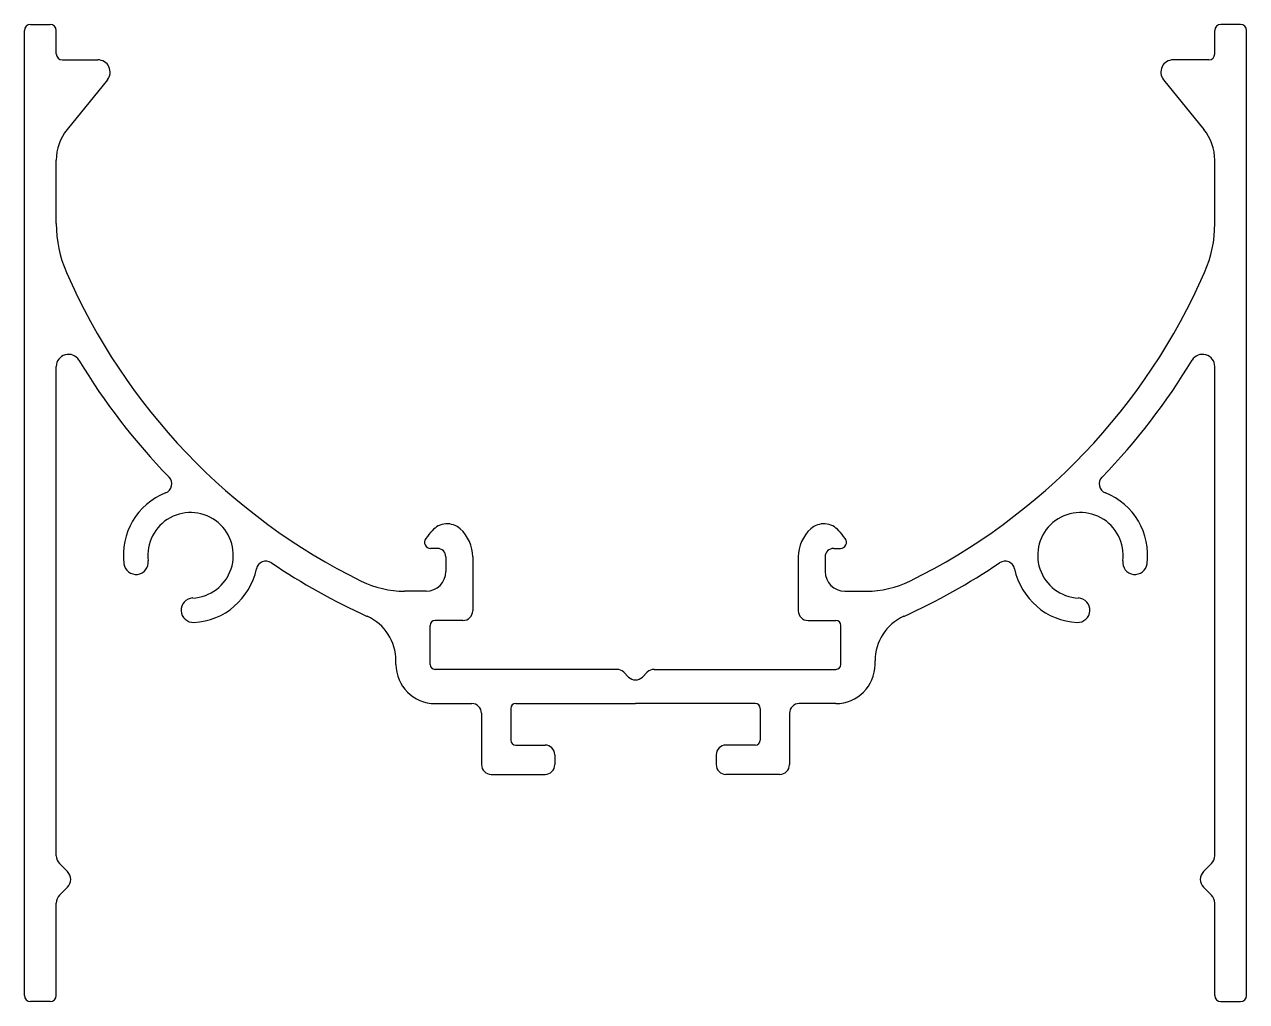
# Model space of a CAD drawing. Extents: x 1467.1 to 1517.1, y 1935 to 1975.
import ezdxf

# ---------------------------------------------------------------- set-up
doc = ezdxf.new("R2010")
doc.units = 0
doc.layers.get('0').update_dxf_attribs({"linetype": 'CONTINUOUS'})

msp = doc.modelspace()

# ---------------------------------------------------------------- linework, layer by layer
for p, q in [((1467.322, 1975.018), (1468.122, 1975.018)), ((1516.822, 1975.018), (1516.022, 1975.018)), ((1467.072, 1935.268), (1467.072, 1974.768)), ((1468.372, 1973.818), (1468.372, 1974.768)), ((1515.772, 1973.818), (1515.772, 1974.768)), ((1517.072, 1935.268), (1517.072, 1974.768)), ((1468.622, 1973.568), (1470.077, 1973.568)), ((1515.522, 1973.568), (1514.066, 1973.568)), ((1470.466, 1972.753), (1468.818, 1970.719)), ((1513.677, 1972.753), (1515.325, 1970.719)), ((1468.372, 1966.865), (1468.372, 1969.46)), ((1515.772, 1966.865), (1515.772, 1969.46)), ((1468.372, 1940.984), (1468.372, 1961.012)), ((1515.772, 1940.984), (1515.772, 1961.012)), ((1483.962, 1953.568), (1483.689, 1953.568)), ((1500.181, 1953.568), (1500.454, 1953.568)), ((1484.312, 1953.218), (1484.312, 1952.618)), ((1485.412, 1953.218), (1485.412, 1951.018)), ((1498.731, 1953.218), (1498.731, 1951.018)), ((1499.831, 1953.218), (1499.831, 1952.618)), ((1483.512, 1951.818), (1482.621, 1951.818)), ((1500.631, 1951.818), (1501.522, 1951.818)), ((1485.012, 1950.618), (1483.872, 1950.618)), ((1499.131, 1950.618), (1500.272, 1950.618)), ((1483.672, 1948.818), (1483.672, 1950.418)), ((1500.472, 1948.818), (1500.472, 1950.418)), ((1482.272, 1948.818), (1482.272, 1948.966)), ((1491.306, 1948.618), (1483.872, 1948.618)), ((1491.789, 1948.301), (1491.589, 1948.501)), ((1492.354, 1948.301), (1492.554, 1948.501)), ((1492.837, 1948.618), (1500.272, 1948.618)), ((1501.872, 1948.818), (1501.872, 1948.966)), ((1483.872, 1947.218), (1485.372, 1947.218)), ((1486.972, 1947.018), (1486.972, 1945.718)), ((1487.172, 1947.218), (1492.072, 1947.218)), ((1496.972, 1947.218), (1492.072, 1947.218)), ((1497.172, 1947.018), (1497.172, 1945.718)), ((1500.272, 1947.218), (1498.772, 1947.218)), ((1485.772, 1946.818), (1485.772, 1944.718)), ((1498.372, 1946.818), (1498.372, 1944.718)), ((1487.172, 1945.518), (1488.372, 1945.518)), ((1496.972, 1945.518), (1495.772, 1945.518)), ((1488.772, 1945.118), (1488.772, 1944.718)), ((1495.372, 1945.118), (1495.372, 1944.718)), ((1486.172, 1944.318), (1488.372, 1944.318)), ((1497.972, 1944.318), (1495.772, 1944.318)), ((1468.503, 1940.665), (1468.833, 1940.336)), ((1515.64, 1940.665), (1515.31, 1940.336)), ((1468.503, 1939.37), (1468.833, 1939.7)), ((1515.64, 1939.37), (1515.31, 1939.7)), ((1468.372, 1935.268), (1468.372, 1939.052)), ((1515.772, 1935.268), (1515.772, 1939.052)), ((1468.122, 1935.018), (1467.322, 1935.018)), ((1516.022, 1935.018), (1516.822, 1935.018))]:
    msp.add_line(p, q)
for centre, radius, start, end in [((1467.322, 1974.768), 0.25, 90, 180), ((1468.122, 1974.768), 0.25, 0, 90), ((1516.022, 1974.768), 0.25, 90, 180), ((1516.822, 1974.768), 0.25, 0, 90), ((1468.622, 1973.818), 0.25, 180, 270), ((1470.077, 1973.068), 0.5, 320.9806, 90), ((1514.066, 1973.068), 0.5, 90, 219.0194), ((1515.522, 1973.818), 0.25, 270, 360), ((1470.372, 1969.46), 2, 140.9806, 180), ((1513.772, 1969.46), 2, 0, 39.0194), ((1473.372, 1966.865), 5, 180, 203.5565), ((1510.772, 1966.865), 5, 336.4435, 360), ((1492.072, 1975.018), 25.4, 203.5565, 243.7919), ((1492.072, 1975.018), 25.4, 296.2081, 336.4435), ((1468.872, 1961.012), 0.5, 31.1198, 180), ((1515.272, 1961.012), 0.5, 0, 148.8802), ((1492.072, 1975.018), 26.6, 211.1198, 224.1511), ((1492.072, 1975.018), 26.6, 315.8489, 328.8802), ((1472.699, 1956.211), 0.4, 291.7837, 44.1511), ((1511.444, 1956.211), 0.4, 135.8489, 248.2163), ((1473.868, 1953.286), 2.75, 111.7837, 187.2094), ((1510.275, 1953.286), 2.75, 352.7906, 68.2163), ((1473.868, 1953.286), 1.75, 272.8886, 187.2094), ((1510.275, 1953.286), 1.75, 352.7906, 267.1114), ((1484.364, 1953.775), 0.8, 48.0067, 139.7477), ((1499.779, 1953.775), 0.8, 40.2523, 131.9933), ((1492.072, 1947.25), 10.899, 139.7477, 141.9185), ((1483.862, 1953.218), 1.55, 0, 48.0067), ((1500.281, 1953.218), 1.55, 131.9933, 180), ((1492.072, 1947.25), 10.899, 38.0815, 40.2523), ((1483.689, 1953.818), 0.25, 141.9185, 270), ((1483.962, 1953.218), 0.35, 0, 90), ((1500.181, 1953.218), 0.35, 90, 180), ((1500.454, 1953.818), 0.25, 270, 38.0815), ((1471.636, 1953.003), 0.5, 187.2094, 7.2094), ((1476.953, 1952.648), 0.4, 55.9469, 168.3143), ((1507.19, 1952.648), 0.4, 11.6857, 124.0531), ((1512.507, 1953.003), 0.5, 172.7906, 352.7906), ((1473.868, 1953.286), 2.75, 272.8886, 348.3143), ((1492.072, 1975.018), 26.6, 235.9469, 245.6325), ((1483.512, 1952.618), 0.8, 270, 360), ((1500.631, 1952.618), 0.8, 180, 270), ((1492.072, 1975.018), 26.6, 294.3675, 304.0531), ((1510.275, 1953.286), 2.75, 191.6857, 267.1114), ((1482.621, 1955.818), 4, 243.7919, 270), ((1501.522, 1955.818), 4, 270, 296.2081), ((1473.981, 1951.039), 0.5, 92.8886, 272.8886), ((1510.162, 1951.039), 0.5, 267.1114, 87.1114), ((1485.012, 1951.018), 0.4, 270, 0), ((1499.131, 1951.018), 0.4, 180, 270), ((1480.272, 1948.966), 2, 0, 65.6325), ((1483.872, 1950.418), 0.2, 90, 180), ((1500.272, 1950.418), 0.2, 0, 90), ((1503.872, 1948.966), 2, 114.3675, 180), ((1483.872, 1948.818), 1.6, 180, 270), ((1483.872, 1948.818), 0.2, 180, 270), ((1491.306, 1948.218), 0.4, 45, 90), ((1492.837, 1948.218), 0.4, 90, 135), ((1500.272, 1948.818), 0.2, 270, 0), ((1500.272, 1948.818), 1.6, 270, 360), ((1492.072, 1948.584), 0.4, 225, 315), ((1485.372, 1946.818), 0.4, 0, 90), ((1487.172, 1947.018), 0.2, 90, 180), ((1496.972, 1947.018), 0.2, 0, 90), ((1498.772, 1946.818), 0.4, 90, 180), ((1487.172, 1945.718), 0.2, 180, 270), ((1488.372, 1945.118), 0.4, 0, 90), ((1495.772, 1945.118), 0.4, 90, 180), ((1496.972, 1945.718), 0.2, 270, 0), ((1486.172, 1944.718), 0.4, 180, 270), ((1488.372, 1944.718), 0.4, 270, 360), ((1495.772, 1944.718), 0.4, 180, 270), ((1497.972, 1944.718), 0.4, 270, 0), ((1468.822, 1940.984), 0.45, 180, 225), ((1515.322, 1940.984), 0.45, 315, 0), ((1468.514, 1940.018), 0.45, 315, 45), ((1515.629, 1940.018), 0.45, 135, 225), ((1468.822, 1939.052), 0.45, 135, 180), ((1515.322, 1939.052), 0.45, 0, 45), ((1467.322, 1935.268), 0.25, 180, 270), ((1468.122, 1935.268), 0.25, 270, 360), ((1516.022, 1935.268), 0.25, 180, 270), ((1516.822, 1935.268), 0.25, 270, 360)]:
    msp.add_arc(centre, radius, start, end)

doc.saveas('drawing.dxf')
